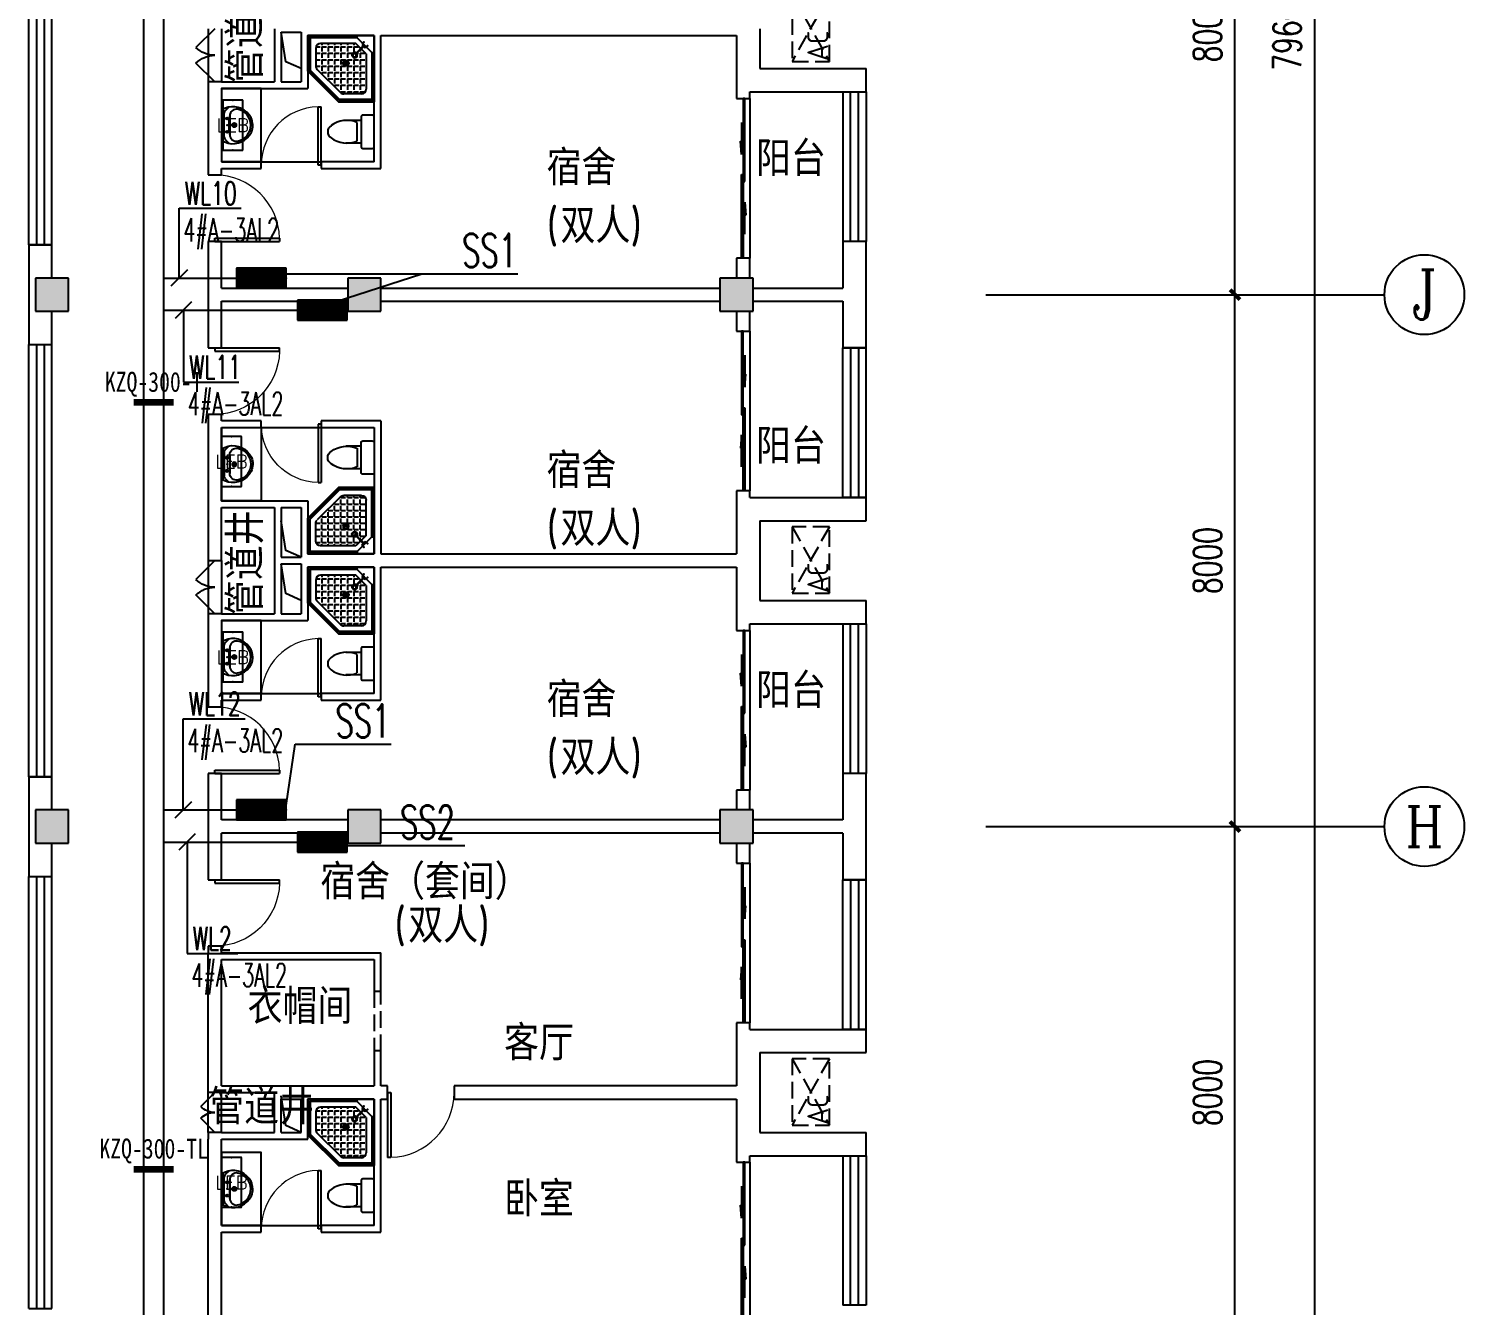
# Model space of a CAD drawing. Extents: x 1725663 to 4653551, y -550461 to 248782.
# Drawn here: x 2154850 to 2176450, y -366554 to -347354 of the extents above; entities that cross this region are included whole.
import ezdxf
from ezdxf.enums import TextEntityAlignment as Align

# ---------------------------------------------------------------- set-up
doc = ezdxf.new("R2010")
doc.units = 0
doc.header["$LTSCALE"] = 1000
doc.linetypes.add('DASH', pattern=[0.35, 0.25, -0.1])
for name, color, linetype in [('0-底图', 7, 'Continuous'), ('AXIS', 3, 'Continuous'), ('AXIS_TEXT', 7, 'Continuous'), ('CABLETRAY', 4, 'Continuous'), ('CLAYER', 7, 'Continuous'), ('COLUMN', 255, 'Continuous'), ('DIM-照明', 3, 'Continuous'), ('DIM-箱柜', 7, 'Continuous'), ('DOOR_FIRE', 4, 'Continuous'), ('EQUIP-箱柜', 3, 'Continuous'), ('PUB_HATCH', 8, 'Continuous'), ('PUB_TEXT', 7, 'Continuous'), ('TEL_TEXT', 7, 'Continuous'), ('WALL', 2, 'Continuous'), ('WINDOW', 4, 'Continuous'), ('WIRE-照明', 6, 'Continuous'), ('抗震支吊架', 2, 'Continuous'), ('洁具', 213, 'Continuous'), ('空调外机', 211, 'Continuous')]:
    doc.layers.add(name, color=color, linetype=linetype)
doc.styles.add('_TCH_AXIS', font='COMPLEX', dxfattribs={"bigfont": 'GBCBIG'})
doc.styles.add('_TEL_DIM', font='SIMPLEX', dxfattribs={"width": 0.8, "height": 3.5, "bigfont": 'HZTXT'})
doc.styles.add('A_DIM_T3', font='SIMPLEX', dxfattribs={"width": 0.7, "bigfont": 'HZ'})
doc.styles.add('COMPLEX', font='COMPLEX')
doc.styles.add('kzcad', font='', dxfattribs={"width": 0.8})
doc.styles.get("Standard").update_dxf_attribs({"font": 'geniso.shx', "bigfont": 'hztxt.shx'})
doc.styles.get('kzcad').set_extended_font_data('SimSun')
doc.dimstyles.new('_TCH_ARCH&&150', dxfattribs={"dimtxt": 420, "dimasz": 150, "dimexe": 375, "dimexo": 450, "dimgap": 202.5, "dimtad": 1, "dimdec": 0, "dimzin": 0, "dimdsep": 46, "dimtxsty": 'A_DIM_T3', "dimblk": 'ARCHTICK', "dimcen": 0.09, "dimclrt": 7, "dimazin": 2, "dimtfac": 1, "dimtdec": 0, "dimtix": 1, "dimtmove": 2, "dimatfit": 3, "dimfxl": 150, "dimtolj": 1, "dimtzin": 0, "dimarcsym": 0})

# ---------------------------------------------------------------- blocks, each defined once
blk = doc.blocks.new('*X490')
at = {"color": 0}
for p, q in [((-250, 33), (-83, 200)), ((-250, 68), (-118, 200)), ((-250, 104), (-154, 200)), ((-250, 139), (-189, 200)), ((-250, 174), (-224, 200)), ((-247, 0), (-47, 200)), ((-212, 0), (-12, 200)), ((-177, 0), (23, 200)), ((-141, 0), (59, 200)), ((-106, 0), (94, 200)), ((-71, 0), (129, 200)), ((-35, 0), (165, 200)), ((0, 0), (200, 200)), ((35, 0), (235, 200)), ((71, 0), (250, 179)), ((106, 0), (250, 144)), ((141, 0), (250, 109)), ((177, 0), (250, 73)), ((212, 0), (250, 38)), ((247, 0), (250, 3))]:
    blk.add_line(p, q, dxfattribs=at)
blk = doc.blocks.new('$equip$00002943')
for p, q in [((-0.75, 0.6), (-0.75, 0)), ((0.75, 0.6), (-0.75, 0.6)), ((0.75, 0), (0.75, 0.6)), ((-0.75, 0), (0.75, 0))]:
    blk.add_line(p, q)
for points, const_width in [([(-0.75, 0.3), (0.75, 0.3)], 0.6), ([(-0.75, 0.6), (-0.75, 0), (0.75, 0), (0.75, 0.6), (-0.75, 0.6), (-0.75, 0)], 0.02)]:
    blk.add_lwpolyline(points, dxfattribs=dict(const_width=const_width))
for p in [(0, 0.6), (-0.75, 0.3), (0, 0), (0.75, 0.3)]:
    blk.add_point(p)
at = {"xscale": 0.00300000000061118, "yscale": 0.00300000000061118, "zscale": 0.00300000000061118}
blk.add_blockref('*X490', (0, 0), dxfattribs=at)
at = {"color": 7, "style": '_TEL_DIM', "flags": 1}
for tag in ['A', 'REMARK']:
    blk.add_attdef(tag, text='', height=0.00002, dxfattribs=at).set_placement((0, 0), align=Align.MIDDLE_CENTER)
blk = doc.blocks.new('$equip$00002908')
for p, q in [((0.75, 0.6), (-0.75, 0.6)), ((-0.75, 0.6), (-0.75, 0)), ((0.75, 0), (0.75, 0.6)), ((-0.75, 0), (0.75, 0))]:
    blk.add_line(p, q)
at = {"const_width": 0.04}
blk.add_lwpolyline([(-0.75, 0.6), (-0.75, 0), (0.75, 0), (0.75, 0.6), (-0.75, 0.6), (-0.75, 0)], dxfattribs=at)
for p in [(0, 0.6), (-0.75, 0.3), (0, 0), (0.75, 0.3)]:
    blk.add_point(p)
at = {"color": 7, "style": '_TEL_DIM'}
blk.add_attdef('$TEXT$', text='', height=0.4, dxfattribs=at).set_placement((0, 0.3), align=Align.MIDDLE_CENTER)
at = {"color": 7, "style": '_TEL_DIM', "flags": 1}
for tag in ['A', 'REMARK']:
    blk.add_attdef(tag, text='', height=0.00002, dxfattribs=at).set_placement((0, 0), align=Align.MIDDLE_CENTER)
blk = doc.blocks.new('1F平面-CAD导入_dwg_Drawing4_t3_dwg_$plan$00001613-474159-1F-927810-1F')
at = {"layer": '洁具'}
for p, q in [((-30, 250), (-170, 250)), ((-200, 170), (-430, 170)), ((-260, -140), (-260, 140)), ((-200, -170), (-200, -220)), ((-170, -250), (-30, -250))]:
    blk.add_line(p, q, dxfattribs=at)
for points in [[(-200, 220), (-200, 170), (-200, -170), (-430, -170)], [(0, -220), (0, 220)]]:
    blk.add_lwpolyline(points, dxfattribs=at)
for centre, radius, start, end in [((-170, 220), 30, 90, 180), ((-30, 220), 30, 0, 90), ((-590, 0), 110, 123.4509, 236.5491), ((-413, -227), 398, 67.4505, 126.6381), ((-413, 227), 398, 233.3619, 292.5495), ((-170, -220), 30, 180, 270), ((-30, -220), 30, 270, 0)]:
    blk.add_arc(centre, radius, start, end, dxfattribs=at)
blk = doc.blocks.new('$lvtry$00000169')
at = {"color": 0}
for p, q in [((259, -36), (259, 0)), ((259, -36), (36, -259)), ((276, -120), (120, -276)), ((144, -151), (291, -298)), ((151, -144), (298, -291)), ((183, -213), (205, -213)), ((220, -213), (243, -213)), ((259, -24), (976, -24)), ((259, -36), (964, -36)), ((270, -213), (270, -143)), ((270, -213), (340, -213)), ((276, -120), (808, -120)), ((366, -213), (366, -143)), ((366, -213), (436, -213)), ((462, -213), (462, -143)), ((462, -213), (532, -213)), ((558, -213), (558, -143)), ((558, -213), (628, -213)), ((655, -213), (655, -143)), ((655, -213), (725, -213)), ((751, -213), (751, -143)), ((751, -213), (821, -213)), ((847, -213), (847, -143)), ((847, -213), (880, -213)), ((880, -192), (880, -460)), ((964, -36), (976, -24)), ((964, -36), (964, -525)), ((976, -24), (976, -530)), ((36, -259), (0, -259)), ((24, -259), (24, -976)), ((36, -259), (36, -964)), ((120, -276), (120, -808)), ((120, -309), (147, -309)), ((120, -405), (147, -405)), ((173, -309), (173, -239)), ((173, -309), (243, -309)), ((173, -405), (173, -335)), ((173, -405), (243, -405)), ((173, -501), (173, -431)), ((270, -263), (270, -239)), ((270, -405), (270, -335)), ((270, -405), (340, -405)), ((270, -501), (270, -431)), ((334, -309), (340, -309)), ((366, -309), (366, -239)), ((366, -309), (436, -309)), ((366, -405), (366, -335)), ((366, -405), (379, -405)), ((366, -501), (366, -431)), ((462, -309), (462, -239)), ((462, -309), (532, -309)), ((462, -405), (462, -335)), ((462, -405), (532, -405)), ((462, -501), (462, -431)), ((558, -309), (558, -239)), ((558, -309), (628, -309)), ((558, -405), (558, -335)), ((558, -405), (628, -405)), ((558, -501), (558, -431)), ((655, -309), (655, -239)), ((655, -309), (725, -309)), ((655, -405), (655, -335)), ((655, -405), (725, -405)), ((655, -501), (655, -431)), ((751, -309), (751, -239)), ((751, -309), (821, -309)), ((751, -405), (751, -335)), ((751, -405), (821, -405)), ((751, -501), (751, -431)), ((847, -309), (847, -239)), ((847, -309), (880, -309)), ((847, -405), (847, -335)), ((847, -405), (880, -405)), ((847, -501), (847, -431)), ((120, -501), (147, -501)), ((120, -598), (147, -598)), ((173, -501), (243, -501)), ((173, -598), (173, -528)), ((173, -598), (243, -598)), ((173, -694), (173, -624)), ((270, -501), (340, -501)), ((270, -598), (270, -528)), ((270, -598), (340, -598)), ((270, -694), (270, -624)), ((366, -501), (436, -501)), ((366, -598), (366, -528)), ((366, -598), (436, -598)), ((366, -694), (366, -624)), ((462, -501), (532, -501)), ((462, -598), (462, -528)), ((462, -598), (532, -598)), ((462, -694), (462, -624)), ((859, -511), (511, -859)), ((964, -525), (525, -964)), ((976, -530), (530, -976)), ((558, -501), (628, -501)), ((558, -598), (558, -528)), ((558, -598), (628, -598)), ((558, -694), (558, -624)), ((655, -501), (725, -501)), ((655, -598), (655, -528)), ((655, -598), (725, -598)), ((655, -694), (655, -624)), ((751, -501), (821, -501)), ((751, -598), (751, -528)), ((751, -598), (773, -598)), ((847, -501), (867, -501)), ((964, -525), (976, -530)), ((120, -694), (147, -694)), ((120, -790), (147, -790)), ((173, -694), (243, -694)), ((173, -790), (173, -720)), ((173, -790), (243, -790)), ((173, -878), (173, -816)), ((270, -694), (340, -694)), ((270, -790), (270, -720)), ((270, -790), (340, -790)), ((270, -880), (270, -816)), ((366, -694), (436, -694)), ((366, -790), (366, -720)), ((366, -790), (436, -790)), ((366, -880), (366, -816)), ((462, -694), (532, -694)), ((462, -790), (462, -720)), ((462, -790), (532, -790)), ((462, -880), (462, -816)), ((558, -694), (628, -694)), ((558, -790), (558, -720)), ((558, -790), (580, -790)), ((655, -694), (676, -694)), ((36, -964), (24, -976)), ((24, -976), (530, -976)), ((36, -964), (525, -964)), ((192, -880), (460, -880)), ((525, -964), (530, -976))]:
    blk.add_line(p, q, dxfattribs=at)
blk.add_lwpolyline([(0, 0), (0, -1000), (540, -1000), (1000, -540), (1000, 0)], close=True)
for points in [[(0, 0), (0, -1000)], [(0, 0), (1000, 0)], [(1000, 0), (1000, -540)], [(136, -190), (148, -178), (132, -162), (121, -174)], [(190, -136), (178, -148), (162, -132), (174, -121)], [(1000, -540), (540, -1000)], [(0, -1000), (540, -1000)]]:
    blk.add_lwpolyline(points, close=True, dxfattribs=at)
for radius in [43.8, 31.1]:
    blk.add_circle((416, -428), radius, dxfattribs=at)
for centre, radius, start, end in [((808, -192), 72, 0, 90), ((296, -296), 40.6, 142.583, 128.4197), ((296, -296), 28.6, 145.828, 125.6599), ((808, -460), 72, 315, 0), ((192, -808), 72, 180, 270), ((460, -808), 72, 270, 315)]:
    blk.add_arc(centre, radius, start, end, dxfattribs=at)
for p in [(103, -156, 0), (156, -102, 0), (416, -428, 0)]:
    blk.add_point(p, dxfattribs=at)
blk = doc.blocks.new('$lvtry$00000178')
at = {"color": 0}
for p, q in [((-238, 0), (238, 0)), ((-214, -36), (-272, -91)), ((-180, -23), (180, -23)), ((-142, -105), (140, -105)), ((140, -105), (-142, -105)), ((216, -37), (268, -91))]:
    blk.add_line(p, q, dxfattribs=at)
blk.add_lwpolyline([(-104, -430, 0.224698), (110, -425, 0.348046), (269, -79), (239, 0), (-241, 0), (-271, -79, 0.356844)], format="xyb", close=True, dxfattribs=at)
for centre, radius in [((-100, -65), 16.3), ((1, -172), 31.6), ((100, -65), 16.3)]:
    blk.add_circle(centre, radius, dxfattribs=at)
at = {"color": 0, "lineweight": 13}
blk.add_circle((1, -172), 23, dxfattribs=at)
at = {"color": 0}
for centre, radius, start, end in [((-142, -205), 100, 90, 190.5602), ((-180, -73), 50, 90, 133.181), ((140, -205), 100, 349.4398, 90), ((180, -73), 50, 44.5607, 90), ((-1, -179), 243, 190.5602, 349.4398)]:
    blk.add_arc(centre, radius, start, end, dxfattribs=at)
for p in [(0, -65), (1, -172)]:
    blk.add_point(p, dxfattribs=at)
blk = doc.blocks.new('A$C70365C93')
at = {"layer": '洁具'}
blk.add_lwpolyline([(-1900, 2300), (-1900, 1700), (-800, 1700), (-800, 2300)], close=True, dxfattribs=at)
blk.add_blockref('$lvtry$00000178', (-1350, 2280), dxfattribs=at)
at = {"layer": '洁具', "rotation": 180}
blk.add_blockref('$lvtry$00000169', (0, 0), dxfattribs=at)
at = {"layer": '洁具', "extrusion": (0, 0, -1), "xscale": -1, "zscale": -1, "rotation": 90}
blk.add_blockref('1F平面-CAD导入_dwg_Drawing4_t3_dwg_$plan$00001613-474159-1F-927810-1F', (1450, 0), dxfattribs=at)
blk = doc.blocks.new('A$Cf5a72a1b')
at = {"layer": '空调外机', "linetype": 'DASH'}
for p, q in [((1000, 563), (0, 0)), ((1000, 0), (0, 563))]:
    blk.add_line(p, q, dxfattribs=at)
blk.add_lwpolyline([(1000, 563), (0, 563), (0, 0), (1000, 0)], close=True, dxfattribs=at)
at = {"layer": 'PUB_TEXT'}
blk.add_text('AC', height=315, dxfattribs=at).set_placement((5, 18))
blk = doc.blocks.new('_ArchTick')
at = {"color": 0, "linetype": 'ByBlock', "const_width": 0.4}
blk.add_lwpolyline([(-0.5, -0.5), (0.5, 0.5)], dxfattribs=at)
blk = doc.blocks.new('*D755')
at = {"layer": 'AXIS', "color": 0, "lineweight": -2, "transparency": 16777216}
for p, q in [((1606457, -226421), (1611332, -226421)), ((1610957, -306021), (1610957, -226421)), ((1606457, -306021), (1611332, -306021))]:
    blk.add_line(p, q, dxfattribs=at)
at = {"layer": 'Defpoints', "color": 0, "transparency": 16777216}
for p in [(1606007, -226421), (1610957, -226421), (1606007, -306021)]:
    blk.add_point(p, dxfattribs=at)
at = {"layer": 'AXIS', "color": 0, "lineweight": -2, "transparency": 16777216, "xscale": 150, "yscale": 150, "zscale": 150}
for p, rotation in [((1610957, -226421), 90), ((1610957, -306021), 270)]:
    blk.add_blockref('_ArchTick', p, dxfattribs=dict(at, rotation=rotation))
at = {"layer": 'AXIS', "color": 7, "transparency": 16777216, "insert": (1610544, -266221), "char_height": 420, "attachment_point": 5, "rotation": 90, "style": 'A_DIM_T3'}
blk.add_mtext('\\A1;79600', dxfattribs=at)
blk = doc.blocks.new('*D761')
at = {"layer": 'AXIS', "color": 0, "lineweight": -2, "transparency": 16777216}
for p, q in [((1606457, -278221), (1610132, -278221)), ((1609757, -286221), (1609757, -278221)), ((1606457, -286221), (1610132, -286221))]:
    blk.add_line(p, q, dxfattribs=at)
at = {"layer": 'Defpoints', "color": 0, "transparency": 16777216}
for p in [(1606007, -278221), (1609757, -278221), (1606007, -286221)]:
    blk.add_point(p, dxfattribs=at)
at = {"layer": 'AXIS', "color": 0, "lineweight": -2, "transparency": 16777216, "xscale": 150, "yscale": 150, "zscale": 150}
for p, rotation in [((1609757, -278221), 90), ((1609757, -286221), 270)]:
    blk.add_blockref('_ArchTick', p, dxfattribs=dict(at, rotation=rotation))
at = {"layer": 'AXIS', "color": 7, "transparency": 16777216, "insert": (1609344, -282221), "char_height": 420, "attachment_point": 5, "rotation": 90, "style": 'A_DIM_T3'}
blk.add_mtext('\\A1;8000', dxfattribs=at)
blk = doc.blocks.new('*D762')
at = {"layer": 'AXIS', "color": 0, "lineweight": -2, "transparency": 16777216}
for p, q in [((1606457, -270221), (1610132, -270221)), ((1609757, -278221), (1609757, -270221)), ((1606457, -278221), (1610132, -278221))]:
    blk.add_line(p, q, dxfattribs=at)
at = {"layer": 'Defpoints', "color": 0, "transparency": 16777216}
for p in [(1606007, -270221), (1609757, -270221), (1606007, -278221)]:
    blk.add_point(p, dxfattribs=at)
at = {"layer": 'AXIS', "color": 0, "lineweight": -2, "transparency": 16777216, "xscale": 150, "yscale": 150, "zscale": 150}
for p, rotation in [((1609757, -270221), 90), ((1609757, -278221), 270)]:
    blk.add_blockref('_ArchTick', p, dxfattribs=dict(at, rotation=rotation))
at = {"layer": 'AXIS', "color": 7, "transparency": 16777216, "insert": (1609344, -274221), "char_height": 420, "attachment_point": 5, "rotation": 90, "style": 'A_DIM_T3'}
blk.add_mtext('\\A1;8000', dxfattribs=at)
blk = doc.blocks.new('*D763')
at = {"layer": 'AXIS', "color": 0, "lineweight": -2, "transparency": 16777216}
for p, q in [((1606457, -262221), (1610132, -262221)), ((1609757, -270221), (1609757, -262221)), ((1606457, -270221), (1610132, -270221))]:
    blk.add_line(p, q, dxfattribs=at)
at = {"layer": 'Defpoints', "color": 0, "transparency": 16777216}
for p in [(1606007, -262221), (1609757, -262221), (1606007, -270221)]:
    blk.add_point(p, dxfattribs=at)
at = {"layer": 'AXIS', "color": 0, "lineweight": -2, "transparency": 16777216, "xscale": 150, "yscale": 150, "zscale": 150}
for p, rotation in [((1609757, -262221), 90), ((1609757, -270221), 270)]:
    blk.add_blockref('_ArchTick', p, dxfattribs=dict(at, rotation=rotation))
at = {"layer": 'AXIS', "color": 7, "transparency": 16777216, "insert": (1609344, -266221), "char_height": 420, "attachment_point": 5, "rotation": 90, "style": 'A_DIM_T3'}
blk.add_mtext('\\A1;8000', dxfattribs=at)
blk = doc.blocks.new('_AXISO')
blk.add_circle((0, 0), 0.5)
at = {"layer": 'AXIS_TEXT', "style": 'COMPLEX', "width": 1.041667}
blk.add_attdef('A', text='', height=0.56, dxfattribs=at).set_placement((-0.25, -0.28), (0.25, -0.28), align=Align.FIT)
blk = doc.blocks.new('$TCHSYS$WIN2D')
for p, q in [((-0.5, 0.5), (0.5, 0.5)), ((-0.5, 0.5), (-0.5, -0.5)), ((0.5, 0.5), (0.5, -0.5)), ((0.5, 0.1667), (-0.5, 0.1667)), ((0.5, -0.1667), (-0.5, -0.1667)), ((-0.5, -0.5), (0.5, -0.5))]:
    blk.add_line(p, q)
blk = doc.blocks.new('$DorLib2D$00000131')
at = {"color": 0, "linetype": 'Continuous'}
for p, q in [((0.15, 0.125), (0.2319, 0.1973)), ((0.2319, 0.1973), (0.2319, 0.125)), ((-0.5, 0.125), (-0.5, 0)), ((0.0192, 0.125), (-0.5, 0.125)), ((0.0192, 0), (0.0192, 0.125)), ((0.35, 0.125), (0.15, 0.125)), ((-0.5, 0), (0.0192, 0)), ((-0.024, 0), (0.5, 0)), ((-0.024, -0.125), (-0.024, 0)), ((0.5, 0), (0.5, -0.125)), ((-0.35, -0.125), (-0.15, -0.125)), ((-0.2319, -0.1973), (-0.2319, -0.125)), ((-0.15, -0.125), (-0.2319, -0.1973)), ((0.5, -0.125), (-0.024, -0.125))]:
    blk.add_line(p, q, dxfattribs=at)
blk = doc.blocks.new('$WINLIB2D$00000001')
at = {"color": 0}
for points in [[(-0.5, 0.5), (-0.5, -0.5)], [(-0.5, 0.5), (0.5, 0.5)], [(0.5, -0.5), (0.5, 0.5)], [(0.5, 0.1667), (-0.5, 0.1667)], [(0.5, -0.1667), (-0.5, -0.1667)], [(-0.5, -0.5), (0.5, -0.5)]]:
    blk.add_lwpolyline(points, dxfattribs=at)
blk = doc.blocks.new('$DorLib2D$00000116')
at = {"color": 0}
for p, q in [((-0.5, 0), (-0.146, 0.354)), ((0.5, 0), (0.146, 0.354))]:
    blk.add_line(p, q, dxfattribs=at)
for centre, start, end in [((-0.5, 0), 0, 45), ((0.5, 0), 135, 180)]:
    blk.add_arc(centre, 0.5, start, end, dxfattribs=at)
blk = doc.blocks.new('$DorLib2D$00000001')
for p, q in [((0.45, 0.975), (0.5, 0.975)), ((0.45, 0), (0.45, 0.975)), ((0.5, 0), (0.5, 0.975)), ((0.5, 0), (0.45, 0))]:
    blk.add_line(p, q)
at = {"lineweight": 13}
blk.add_arc((0.475, 0), 0.975, 91.4693, 180, dxfattribs=at)
blk = doc.blocks.new('ugjhk')
at = {"layer": 'PUB_HATCH'}
for points in [[(1591707, -269970.8), (1591707, -270470.8), (1592207, -270470.8), (1592207, -269970.8)], [(1596407, -269970.8), (1596407, -270470.8), (1596907, -270470.8), (1596907, -269970.8)], [(1602007, -269970.8), (1602007, -270470.8), (1602507, -270470.8), (1602507, -269970.8)], [(1591707, -277970.8), (1591707, -278470.8), (1592207, -278470.8), (1592207, -277970.8)], [(1596407, -277970.8), (1596407, -278470.8), (1596907, -278470.8), (1596907, -277970.8)], [(1602007, -277970.8), (1602007, -278470.8), (1602507, -278470.8), (1602507, -277970.8)]]:
    blk.add_hatch(color=256, dxfattribs=at).paths.add_polyline_path(points)
blk.add_line((1591707, -269470.8), (1591707, -269470.8))
for points in [[(1595707, -266820.8), (1595476.7, -266717.2), (1595407, -266270.8)], [(1595707, -274170.8), (1595476.7, -274067.2), (1595407, -273620.8)], [(1595707, -274820.8), (1595476.7, -274717.2), (1595407, -274270.8)], [(1595707, -282820.8), (1595476.7, -282717.2), (1595407, -282270.8)]]:
    blk.add_lwpolyline(points)
at = {"layer": 'AXIS'}
for p, q in [((1606007, -270220.8), (1612007, -270220.8)), ((1606007, -278220.8), (1612007, -278220.8))]:
    blk.add_line(p, q, dxfattribs=at)
at = {"layer": 'COLUMN'}
for p, q in [((1591707, -269970.8), (1591707, -270470.8)), ((1592207, -269970.8), (1591707, -269970.8)), ((1592207, -270470.8), (1592207, -269970.8)), ((1596407, -269970.8), (1596407, -270470.8)), ((1596907, -269970.8), (1596407, -269970.8)), ((1596907, -270470.8), (1596907, -269970.8)), ((1602007, -269970.8), (1602007, -270470.8)), ((1602507, -269970.8), (1602007, -269970.8)), ((1602507, -270470.8), (1602507, -269970.8)), ((1591707, -270470.8), (1592207, -270470.8)), ((1596407, -270470.8), (1596907, -270470.8)), ((1602007, -270470.8), (1602507, -270470.8)), ((1591707, -277970.8), (1591707, -278470.8)), ((1592207, -277970.8), (1591707, -277970.8)), ((1592207, -278470.8), (1592207, -277970.8)), ((1596407, -277970.8), (1596407, -278470.8)), ((1596907, -277970.8), (1596407, -277970.8)), ((1596907, -278470.8), (1596907, -277970.8)), ((1602007, -277970.8), (1602007, -278470.8)), ((1602507, -277970.8), (1602007, -277970.8)), ((1602507, -278470.8), (1602507, -277970.8)), ((1591707, -278470.8), (1592207, -278470.8)), ((1596407, -278470.8), (1596907, -278470.8)), ((1602007, -278470.8), (1602507, -278470.8))]:
    blk.add_line(p, q, dxfattribs=at)
at = {"layer": 'DOOR_FIRE'}
for p, q in [((1594307, -266220.8), (1594307, -267020.8)), ((1594507, -266220.8), (1594507, -267020.8)), ((1594307, -274220.8), (1594307, -275020.8)), ((1594507, -274220.8), (1594507, -275020.8)), ((1594307, -282820.8), (1594307, -282220.8)), ((1594507, -282820.8), (1594507, -282220.8))]:
    blk.add_line(p, q, dxfattribs=at)
at = {"layer": 'WALL'}
for p, q in [((1595307, -266220.8), (1595307, -267020.8)), ((1595407, -266270.8), (1595407, -267020.8)), ((1595407, -266270.8), (1595707, -266270.8)), ((1595707, -266270.8), (1595707, -267020.8)), ((1595807, -266320.8), (1595807, -267120.8)), ((1595807, -266320.8), (1596807, -266320.8)), ((1596807, -268220.8), (1596807, -266320.8)), ((1596907, -268320.8), (1596907, -266320.8)), ((1596907, -266320.8), (1602257, -266320.8)), ((1602257, -266320.8), (1602257, -266920.8)), ((1602607, -266220.8), (1602607, -266820.8)), ((1602257, -266920.8), (1602257, -267270.8)), ((1602607, -266820.8), (1604207, -266820.8)), ((1604207, -267170.8), (1604207, -266820.8)), ((1594507, -267020.8), (1594307, -267020.8)), ((1594307, -267020.8), (1594307, -267120.8)), ((1594307, -267120.8), (1594307, -268320.8)), ((1594507, -267020.8), (1595307, -267020.8)), ((1594507, -267120.8), (1594507, -268220.8)), ((1594507, -267120.8), (1595307, -267120.8)), ((1595307, -267120.8), (1595807, -267120.8)), ((1595407, -267020.8), (1595707, -267020.8)), ((1602457, -267270.8), (1602457, -267170.8)), ((1602457, -267170.8), (1603857, -267170.8)), ((1603857, -267170.8), (1604207, -267170.8)), ((1602257, -267270.8), (1602457, -267270.8)), ((1595107, -268220.8), (1594507, -268220.8)), ((1595107, -268320.8), (1595107, -268220.8)), ((1596807, -268220.8), (1596007, -268220.8)), ((1596007, -268220.8), (1596007, -268320.8)), ((1594307, -268320.8), (1594307, -268420.8)), ((1594307, -268420.8), (1594507, -268420.8)), ((1594507, -268320.8), (1595107, -268320.8)), ((1594507, -268420.8), (1594507, -268320.8)), ((1596007, -268320.8), (1596907, -268320.8)), ((1591957, -269470.8), (1591607, -269470.8)), ((1591607, -269470.8), (1591607, -270220.8)), ((1591957, -269970.8), (1591957, -269470.8)), ((1594507, -269420.8), (1594307, -269420.8)), ((1594307, -269420.8), (1594307, -270220.8)), ((1594507, -270120.8), (1594507, -269420.8)), ((1604207, -269420.8), (1603857, -269420.8)), ((1603857, -269420.8), (1603857, -270120.8)), ((1604207, -270220.8), (1604207, -269420.8)), ((1602457, -269670.8), (1602257, -269670.8)), ((1602257, -269670.8), (1602257, -269970.8)), ((1602457, -269970.8), (1602457, -269670.8)), ((1594507, -270120.8), (1596407, -270120.8)), ((1596907, -270120.8), (1602007, -270120.8)), ((1602507, -270120.8), (1603857, -270120.8)), ((1591607, -270220.8), (1591607, -270970.8)), ((1594307, -270220.8), (1594307, -271020.8)), ((1594507, -271020.8), (1594507, -270320.8)), ((1594507, -270320.8), (1596407, -270320.8)), ((1596907, -270320.8), (1602007, -270320.8)), ((1602507, -270320.8), (1603857, -270320.8)), ((1603857, -270320.8), (1603857, -271020.8)), ((1604207, -271020.8), (1604207, -270220.8)), ((1591957, -270970.8), (1591957, -270470.8)), ((1602257, -270470.8), (1602257, -270770.8)), ((1602457, -270770.8), (1602457, -270470.8)), ((1602257, -270770.8), (1602457, -270770.8)), ((1591607, -270970.8), (1591957, -270970.8)), ((1594307, -271020.8), (1594507, -271020.8)), ((1603857, -271020.8), (1604207, -271020.8)), ((1594507, -272020.8), (1594307, -272020.8)), ((1594307, -272020.8), (1594307, -272120.8)), ((1594307, -272120.8), (1594307, -273320.8)), ((1594507, -272120.8), (1594507, -272020.8)), ((1595107, -272120.8), (1594507, -272120.8)), ((1595107, -272220.8), (1595107, -272120.8)), ((1596907, -272120.8), (1596007, -272120.8)), ((1596007, -272120.8), (1596007, -272220.8)), ((1596907, -272120.8), (1596907, -274120.8)), ((1594507, -272220.8), (1594507, -273320.8)), ((1594507, -272220.8), (1595107, -272220.8)), ((1596007, -272220.8), (1596807, -272220.8)), ((1596807, -272220.8), (1596807, -274120.8)), ((1602457, -273170.8), (1602257, -273170.8)), ((1602257, -273170.8), (1602257, -273520.8)), ((1602457, -273270.8), (1602457, -273170.8)), ((1594307, -273320.8), (1594307, -274220.8)), ((1594507, -273320.8), (1595307, -273320.8)), ((1594507, -274220.8), (1594507, -273420.8)), ((1594507, -273420.8), (1595307, -273420.8)), ((1595307, -273320.8), (1595807, -273320.8)), ((1595307, -273420.8), (1595307, -274220.8)), ((1595407, -273420.8), (1595707, -273420.8)), ((1595407, -273420.8), (1595407, -274170.8)), ((1595707, -273420.8), (1595707, -274170.8)), ((1595807, -273320.8), (1595807, -274120.8)), ((1602457, -273270.8), (1603857, -273270.8)), ((1604207, -273270.8), (1603857, -273270.8)), ((1604207, -273620.8), (1604207, -273270.8)), ((1602257, -273520.8), (1602257, -274120.8)), ((1602607, -273620.8), (1602607, -274220.8)), ((1602607, -273620.8), (1604207, -273620.8)), ((1594307, -274220.8), (1594507, -274220.8)), ((1595307, -274220.8), (1595307, -275020.8)), ((1595407, -274170.8), (1595707, -274170.8)), ((1595407, -274270.8), (1595407, -275020.8)), ((1595407, -274270.8), (1595707, -274270.8)), ((1595707, -274270.8), (1595707, -275020.8)), ((1595807, -274120.8), (1596807, -274120.8)), ((1596907, -274120.8), (1602257, -274120.8)), ((1602607, -274220.8), (1602607, -274820.8)), ((1595807, -274320.8), (1595807, -275120.8)), ((1595807, -274320.8), (1596807, -274320.8)), ((1596807, -276220.8), (1596807, -274320.8)), ((1596907, -276320.8), (1596907, -274320.8)), ((1596907, -274320.8), (1602257, -274320.8)), ((1602257, -274320.8), (1602257, -274920.8)), ((1602257, -274920.8), (1602257, -275270.8)), ((1602607, -274820.8), (1604207, -274820.8)), ((1604207, -275170.8), (1604207, -274820.8)), ((1594507, -275020.8), (1594307, -275020.8)), ((1594307, -275020.8), (1594307, -275120.8)), ((1594307, -275120.8), (1594307, -276320.8)), ((1594507, -275020.8), (1595307, -275020.8)), ((1594507, -275120.8), (1594507, -276220.8)), ((1594507, -275120.8), (1595307, -275120.8)), ((1595307, -275120.8), (1595807, -275120.8)), ((1595407, -275020.8), (1595707, -275020.8)), ((1602457, -275270.8), (1602457, -275170.8)), ((1602457, -275170.8), (1603857, -275170.8)), ((1603857, -275170.8), (1604207, -275170.8)), ((1602257, -275270.8), (1602457, -275270.8)), ((1595107, -276220.8), (1594507, -276220.8)), ((1595107, -276320.8), (1595107, -276220.8)), ((1596807, -276220.8), (1596007, -276220.8)), ((1596007, -276220.8), (1596007, -276320.8)), ((1594307, -276320.8), (1594307, -276420.8)), ((1594307, -276420.8), (1594507, -276420.8)), ((1594507, -276320.8), (1595107, -276320.8)), ((1594507, -276420.8), (1594507, -276320.8)), ((1596007, -276320.8), (1596907, -276320.8)), ((1591957, -277470.8), (1591607, -277470.8)), ((1591607, -277470.8), (1591607, -278220.8)), ((1591957, -277970.8), (1591957, -277470.8)), ((1594507, -277420.8), (1594307, -277420.8)), ((1594307, -277420.8), (1594307, -278220.8)), ((1594507, -278120.8), (1594507, -277420.8)), ((1604207, -277420.8), (1603857, -277420.8)), ((1603857, -277420.8), (1603857, -278120.8)), ((1604207, -278220.8), (1604207, -277420.8)), ((1602457, -277670.8), (1602257, -277670.8)), ((1602257, -277670.8), (1602257, -277970.8)), ((1602457, -277970.8), (1602457, -277670.8)), ((1596407, -278120.8), (1594507, -278120.8)), ((1602007, -278120.8), (1596907, -278120.8)), ((1603857, -278120.8), (1602507, -278120.8)), ((1591607, -278220.8), (1591607, -278970.8)), ((1594307, -278220.8), (1594307, -279020.8)), ((1596407, -278320.8), (1594507, -278320.8)), ((1594507, -279020.8), (1594507, -278320.8)), ((1602007, -278320.8), (1596907, -278320.8)), ((1603857, -278320.8), (1602507, -278320.8)), ((1603857, -278320.8), (1603857, -279020.8)), ((1604207, -279020.8), (1604207, -278220.8)), ((1591957, -278970.8), (1591957, -278470.8)), ((1602257, -278470.8), (1602257, -278770.8)), ((1602457, -278770.8), (1602457, -278470.8)), ((1602257, -278770.8), (1602457, -278770.8)), ((1591607, -278970.8), (1591957, -278970.8)), ((1594307, -279020.8), (1594507, -279020.8)), ((1603857, -279020.8), (1604207, -279020.8)), ((1594507, -280020.8), (1594307, -280020.8)), ((1594307, -280020.8), (1594307, -280120.8)), ((1594307, -282220.8), (1594307, -280120.8)), ((1594507, -280120.8), (1594507, -280020.8)), ((1594507, -280120.8), (1596907, -280120.8)), ((1596907, -280695.8), (1596907, -280120.8)), ((1594507, -282120.8), (1594507, -280220.8)), ((1594507, -280220.8), (1596807, -280220.8)), ((1596807, -280220.8), (1596807, -280695.8)), ((1596807, -280695.8), (1596907, -280695.8)), ((1602457, -281170.8), (1602257, -281170.8)), ((1602257, -281170.8), (1602257, -281520.8)), ((1602457, -281270.8), (1602457, -281170.8)), ((1602457, -281270.8), (1603857, -281270.8)), ((1604207, -281270.8), (1603857, -281270.8)), ((1604207, -281620.8), (1604207, -281270.8)), ((1596907, -281595.8), (1596807, -281595.8)), ((1596807, -281595.8), (1596807, -282120.8)), ((1596907, -282120.8), (1596907, -281595.8)), ((1602257, -281520.8), (1602257, -282120.8)), ((1602607, -281620.8), (1602607, -282220.8)), ((1602607, -281620.8), (1604207, -281620.8)), ((1594507, -282220.8), (1594307, -282220.8)), ((1594507, -282120.8), (1595307, -282120.8)), ((1594507, -282220.8), (1595307, -282220.8)), ((1595307, -282120.8), (1595707, -282120.8)), ((1595307, -282820.8), (1595307, -282220.8)), ((1595707, -282120.8), (1596807, -282120.8)), ((1597007, -282120.8), (1596907, -282120.8)), ((1597007, -282320.8), (1597007, -282120.8)), ((1602257, -282120.8), (1598007, -282120.8)), ((1598007, -282120.8), (1598007, -282320.8)), ((1602607, -282220.8), (1602607, -282820.8)), ((1595407, -282820.8), (1595407, -282320.8)), ((1595407, -282320.8), (1595707, -282320.8)), ((1595707, -282820.8), (1595707, -282320.8)), ((1595807, -282320.8), (1596807, -282320.8)), ((1595807, -282920.8), (1595807, -282320.8)), ((1596807, -284220.8), (1596807, -282320.8)), ((1596907, -284320.8), (1596907, -282320.8)), ((1596907, -282320.8), (1597007, -282320.8)), ((1598007, -282320.8), (1602257, -282320.8)), ((1602257, -282320.8), (1602257, -282920.8)), ((1594507, -282820.8), (1594307, -282820.8)), ((1594307, -282820.8), (1594307, -282920.8)), ((1594307, -284320.8), (1594307, -282920.8)), ((1594507, -282820.8), (1595307, -282820.8)), ((1594507, -284220.8), (1594507, -282920.8)), ((1594507, -282920.8), (1595307, -282920.8)), ((1595307, -282920.8), (1595807, -282920.8)), ((1595407, -282820.8), (1595707, -282820.8)), ((1602257, -282920.8), (1602257, -283270.8)), ((1602607, -282820.8), (1604207, -282820.8)), ((1604207, -283170.8), (1604207, -282820.8)), ((1602457, -283270.8), (1602457, -283170.8)), ((1602457, -283170.8), (1603857, -283170.8)), ((1603857, -283170.8), (1604207, -283170.8)), ((1602257, -283270.8), (1602457, -283270.8)), ((1595107, -284220.8), (1594507, -284220.8)), ((1595107, -284320.8), (1595107, -284220.8)), ((1596807, -284220.8), (1596007, -284220.8)), ((1596007, -284220.8), (1596007, -284320.8)), ((1594307, -286220.8), (1594307, -284320.8)), ((1594507, -284320.8), (1595107, -284320.8)), ((1594507, -286120.8), (1594507, -284320.8)), ((1596007, -284320.8), (1596907, -284320.8))]:
    blk.add_line(p, q, dxfattribs=at)
at = {"layer": 'WINDOW'}
for p, q in [((1602457, -267270.8), (1602457, -269670.8)), ((1595107, -268220.8), (1596007, -268220.8)), ((1602457, -270770.8), (1602457, -273170.8)), ((1595107, -272220.8), (1596007, -272220.8)), ((1602457, -275270.8), (1602457, -277670.8)), ((1595107, -276220.8), (1596007, -276220.8)), ((1602457, -278770.8), (1602457, -281170.8)), ((1602457, -283270.8), (1602457, -285670.8)), ((1595107, -284220.8), (1596007, -284220.8))]:
    blk.add_line(p, q, dxfattribs=at)
at = {"layer": 'WINDOW', "linetype": 'DASH'}
for p, q in [((1596807, -280695.8), (1596807, -281595.8)), ((1596907, -281595.8), (1596907, -280695.8))]:
    blk.add_line(p, q, dxfattribs=at)
for name, p, rotation in [('A$Cf5a72a1b', (1603655.1, -266712), 90), ('A$C70365C93', (1596807, -266320.8), 89.99999999999997), ('A$Cf5a72a1b', (1603655.1, -274712), 90), ('A$C70365C93', (1596807, -274320.8), 89.99999999999997), ('A$Cf5a72a1b', (1603655.1, -282712), 90), ('A$C70365C93', (1596807, -282320.8), 89.99999999999997)]:
    blk.add_blockref(name, p, dxfattribs=dict(rotation=rotation))
at = {"xscale": -1, "rotation": 89.99999999992463}
blk.add_blockref('A$C70365C93', (1596807, -274120.8), dxfattribs=at)
at = {"layer": 'AXIS'}
ref = blk.add_blockref('_AXISO', (1612607, -270220.8), dxfattribs=dict(at, xscale=1200, yscale=1200, zscale=1200))
ref.add_attrib('A', 'J', dxfattribs={"layer": 'AXIS_TEXT', "height": 744.1, "style": '_TCH_AXIS'}).set_placement((1612412.1, -270592.8), (1612801.9, -270592.8), align=Align.FIT)
ref = blk.add_blockref('_AXISO', (1612607, -278220.8), dxfattribs=dict(at, xscale=1200, yscale=1200, zscale=1200))
ref.add_attrib('A', 'H', dxfattribs={"layer": 'AXIS_TEXT', "height": 608.3, "style": '_TCH_AXIS'}).set_placement((1612317.3, -278524.9), (1612896.6, -278524.9), align=Align.FIT)
at = {"layer": 'DOOR_FIRE', "zscale": 200}
for p, xscale, yscale, rotation in [((1594407, -266620.8), 800, -800, 269.9999999999852), ((1594407, -274620.8), 800, -800, 269.9999999999852), ((1594407, -282520.8), -600, 600, 90)]:
    blk.add_blockref('$DorLib2D$00000116', p, dxfattribs=dict(at, xscale=xscale, yscale=yscale, rotation=rotation))
at = {"layer": 'WINDOW'}
for name, p, xscale, yscale, zscale, rotation in [('$TCHSYS$WIN2D', (1591782, -266220.8), -6500, -350, -6500, 269.9999999999716), ('$WINLIB2D$00000001', (1604032, -268295.8), -2249.999999993481, 350, -2249.999999993481, 90), ('$DorLib2D$00000131', (1602357, -268470.8), 2400, 200, 2400, 270), ('$DorLib2D$00000001', (1594407, -268920.8), -1000, -1000, -1000, 90.00000000000703), ('$DorLib2D$00000131', (1602357, -271970.8), -2400, 200, -2400, 270), ('$TCHSYS$WIN2D', (1591782, -274220.8), -6500, -350, -6500, 269.9999999999716), ('$DorLib2D$00000001', (1594407, -271520.8), 1000, -1000, 1000, 90), ('$WINLIB2D$00000001', (1604032, -272145.8), 2249.999999993481, 350, 2249.999999993481, 90), ('$WINLIB2D$00000001', (1604032, -276295.8), -2249.999999993481, 350, -2249.999999993481, 90), ('$DorLib2D$00000131', (1602357, -276470.8), 2400, 200, 2400, 270), ('$DorLib2D$00000001', (1594407, -276920.8), -1000, -1000, -1000, 90), ('$DorLib2D$00000131', (1602357, -279970.8), -2400, 200, -2400, 270), ('$TCHSYS$WIN2D', (1591782, -282220.8), -6500, -350, -6500, 269.9999999999716), ('$DorLib2D$00000001', (1594407, -279520.8), 1000, -1000, 1000, 90.000000000007), ('$WINLIB2D$00000001', (1604032, -280145.8), 2249.999999993481, 350, 2249.999999993481, 90), ('$DorLib2D$00000001', (1597507, -282220.8), -1000, -1000, -1000, 359.9999999999442), ('$WINLIB2D$00000001', (1604032, -284295.8), -2249.999999993481, 350, -2249.999999993481, 90), ('$DorLib2D$00000131', (1602357, -284470.8), 2400, 200, 2400, 270)]:
    blk.add_blockref(name, p, dxfattribs=dict(at, xscale=xscale, yscale=yscale, zscale=zscale, rotation=rotation))
at = {"layer": 'WINDOW', "xscale": 900, "zscale": 900}
for p, yscale in [((1595557, -268270.8), 900), ((1595557, -272170.8), -900), ((1595557, -276270.8), 900), ((1595557, -284270.8), 900)]:
    blk.add_blockref('$DorLib2D$00000001', p, dxfattribs=dict(at, yscale=yscale))
at = {"layer": 'CLAYER'}
for p in [(1595132.2, -267038.6), (1595132.2, -275038.6)]:
    blk.add_text('管道井', height=525, rotation=90, dxfattribs=at).set_placement(p)
blk.add_text('管道井', height=525, dxfattribs=at).set_placement((1594324.1, -282700.6))
at = {"layer": 'PUB_TEXT'}
for s, p in [('宿舍', (1599399.2, -268574.2)), ('阳台', (1602551.7, -268438.5)), ('(', (1599399.2, -269446.3)), ('双人', (1599609.2, -269446.3)), (')', (1600659.2, -269446.3)), ('阳台', (1602551.7, -272763)), ('宿舍', (1599399.2, -273128.7)), ('(', (1599399.2, -274000.9)), ('双人', (1599609.2, -274000.9)), (')', (1600659.2, -274000.9)), ('宿舍', (1599399.2, -276574.2)), ('阳台', (1602551.7, -276438.5)), ('(', (1599399.2, -277446.3)), ('双人', (1599609.2, -277446.3)), (')', (1600659.2, -277446.3)), ('宿舍（套间）', (1595994.1, -279315.7)), ('(', (1597107.9, -279970.2)), ('双人', (1597317.9, -279970.2)), (')', (1598367.9, -279970.2)), ('衣帽间', (1594901.7, -281190.4)), ('客厅', (1598759.8, -281739)), ('卧室', (1598759.8, -284085.4))]:
    blk.add_text(s, height=525, dxfattribs=at).set_placement(p)
at = {"layer": 'AXIS'}
for p1, p2, distance, picture, middle in [((1606007, -306020.8), (1606007, -226420.8), -4950, '*D755', (1610544.5, -266220.8)), ((1606007, -270220.8), (1606007, -262220.8), -3750, '*D763', (1609344.5, -266220.8)), ((1606007, -278220.8), (1606007, -270220.8), -3750, '*D762', (1609344.5, -274220.8)), ((1606007, -286220.8), (1606007, -278220.8), -3750, '*D761', (1609344.5, -282220.8))]:
    dim = blk.add_aligned_dim(p1=p1, p2=p2, distance=distance, dimstyle='_TCH_ARCH&&150', dxfattribs=at)
    dim.commit()
    dim.dimension.update_dxf_attribs({"geometry": picture, "text_midpoint": middle})

msp = doc.modelspace()

# ---------------------------------------------------------------- linework, layer by layer
at = {"layer": 'CABLETRAY'}
for p, q in [((2156580, -376489), (2156580, -317931)), ((2156580, -376489), (2156580, -317931)), ((2156880, -317931), (2156880, -376489)), ((2156880, -317931), (2156880, -376489))]:
    msp.add_line(p, q, dxfattribs=at)
at = {"layer": 'DIM-照明'}
for p, q in [((2157237, -350980), (2156990, -351228)), ((2157237, -350980), (2156990, -351228)), ((2157302, -351463), (2157054, -351711)), ((2157302, -351463), (2157054, -351711)), ((2157298, -358980), (2157051, -359228)), ((2157298, -358980), (2157051, -359228)), ((2157357, -359463), (2157109, -359711)), ((2157357, -359463), (2157109, -359711))]:
    msp.add_line(p, q, dxfattribs=at)
for points in [[(2157113, -351104), (2157113, -350055)], [(2157113, -350055), (2158046, -350055)], [(2157113, -351104), (2157113, -350055)], [(2157113, -350055), (2158046, -350055)], [(2157178, -351587), (2157178, -352668)], [(2157178, -351587), (2157178, -352668)], [(2157178, -352668), (2158014, -352668)], [(2157178, -352668), (2158014, -352668)], [(2157175, -359104), (2157175, -357733)], [(2157175, -357733), (2158107, -357733)], [(2157175, -359104), (2157175, -357733)], [(2157175, -357733), (2158107, -357733)], [(2157233, -359587), (2157233, -361263)], [(2157233, -359587), (2157233, -361263)], [(2157233, -361263), (2157995, -361263)], [(2157233, -361263), (2157995, -361263)]]:
    msp.add_lwpolyline(points, dxfattribs=at)
at = {"layer": 'DIM-箱柜'}
for p, q in [((2158725, -351038), (2160765, -351038)), ((2158725, -351038), (2160765, -351038)), ((2159475, -351454), (2160765, -351038)), ((2159475, -351454), (2160765, -351038)), ((2160765, -351038), (2162209, -351038)), ((2160765, -351038), (2162209, -351038)), ((2158725, -359038), (2158859, -358113)), ((2158859, -358113), (2160302, -358113)), ((2159543, -359638), (2160329, -359638)), ((2159543, -359638), (2160329, -359638)), ((2160329, -359638), (2161412, -359638)), ((2160329, -359638), (2161412, -359638))]:
    msp.add_line(p, q, dxfattribs=at)
at = {"layer": 'WIRE-照明'}
for p, q in [((2156880, -351104), (2157975, -351104)), ((2156880, -351587), (2158892, -351587)), ((2156880, -359104), (2157975, -359104)), ((2156880, -359587), (2158892, -359587))]:
    msp.add_line(p, q, dxfattribs=at)
at = {"layer": '抗震支吊架', "color": 2, "const_width": 100}
for points in [[(2156430, -352975), (2157030, -352975)], [(2156430, -364507), (2157030, -364507)]]:
    msp.add_lwpolyline(points, dxfattribs=at)

# ---------------------------------------------------------------- block references
at = {"layer": '0-底图'}
msp.add_blockref('ugjhk', (563243, -81133), dxfattribs=at)
at = {"layer": 'EQUIP-箱柜'}
ref = msp.add_blockref('$equip$00002908', (2157770, -348804), dxfattribs=dict(at, xscale=500, yscale=500, zscale=500, rotation=270))
ref.add_attrib('$TEXT$', 'LEB', dxfattribs={"layer": '0', "color": 7, "height": 200, "style": '_TEL_DIM'}).set_placement((2157920, -348804), align=Align.MIDDLE_CENTER)
at = {"layer": 'EQUIP-箱柜', "xscale": 500, "yscale": 500, "zscale": 500}
for p in [(2158350, -351254), (2158350, -359254)]:
    msp.add_blockref('$equip$00002943', p, dxfattribs=at)
at = {"layer": 'EQUIP-箱柜', "xscale": 500, "yscale": 500, "zscale": 500, "rotation": 180}
for p in [(2159267, -351437), (2159267, -359437)]:
    msp.add_blockref('$equip$00002943', p, dxfattribs=at)
at = {"layer": 'EQUIP-箱柜'}
ref = msp.add_blockref('$equip$00002908', (2157750, -353863), dxfattribs=dict(at, xscale=500, yscale=500, zscale=500, rotation=270))
ref.add_attrib('$TEXT$', 'LEB', dxfattribs={"layer": '0', "color": 7, "height": 200, "style": '_TEL_DIM'}).set_placement((2157900, -353863), align=Align.MIDDLE_CENTER)
ref = msp.add_blockref('$equip$00002908', (2157770, -356804), dxfattribs=dict(at, xscale=500, yscale=500, zscale=500, rotation=270))
ref.add_attrib('$TEXT$', 'LEB', dxfattribs={"layer": '0', "color": 7, "height": 200, "style": '_TEL_DIM'}).set_placement((2157920, -356804), align=Align.MIDDLE_CENTER)
ref = msp.add_blockref('$equip$00002908', (2157750, -364705), dxfattribs=dict(at, xscale=500, yscale=500, zscale=500, rotation=270))
ref.add_attrib('$TEXT$', 'LEB', dxfattribs={"layer": '0', "color": 7, "height": 200, "style": '_TEL_DIM'}).set_placement((2157900, -364705), align=Align.MIDDLE_CENTER)

# ---------------------------------------------------------------- texts
at = {"layer": 'DIM-照明', "color": 7, "style": '_TEL_DIM', "width": 0.64}
for s, p in [('WL10', (2157201, -350005)), ('WL10', (2157201, -350005)), ('WL11', (2157266, -352618)), ('WL11', (2157266, -352618)), ('WL12', (2157262, -357683)), ('WL12', (2157262, -357683)), ('WL2', (2157320, -361213)), ('WL2', (2157320, -361213))]:
    msp.add_text(s, height=350, dxfattribs=at).set_placement(p)
at = {"layer": 'DIM-箱柜', "color": 7, "style": '_TEL_DIM', "width": 0.64}
for s, p in [('SS1', (2161373, -350938)), ('SS1', (2161373, -350938)), ('SS1', (2159467, -358013)), ('SS1', (2159467, -358013)), ('SS2', (2160439, -359538)), ('SS2', (2160439, -359538))]:
    msp.add_text(s, height=500, dxfattribs=at).set_placement(p)
at = {"layer": 'TEL_TEXT', "style": '_TEL_DIM', "width": 0.6}
for p in [(2157178, -350555), (2157242, -353168), (2157239, -358233), (2157297, -361762)]:
    msp.add_text('4#A-3AL2', height=350, dxfattribs=at).set_placement(p)
at = {"layer": '抗震支吊架', "color": 2, "style": 'kzcad', "width": 0.8}
for s, p in [('KZQ-300-T', (2156730, -352815)), ('KZQ-300-TL', (2156730, -364347))]:
    msp.add_text(s, height=300, rotation=359.8854, dxfattribs=at).set_placement(p, align=Align.CENTER)

doc.saveas('drawing.dxf')
